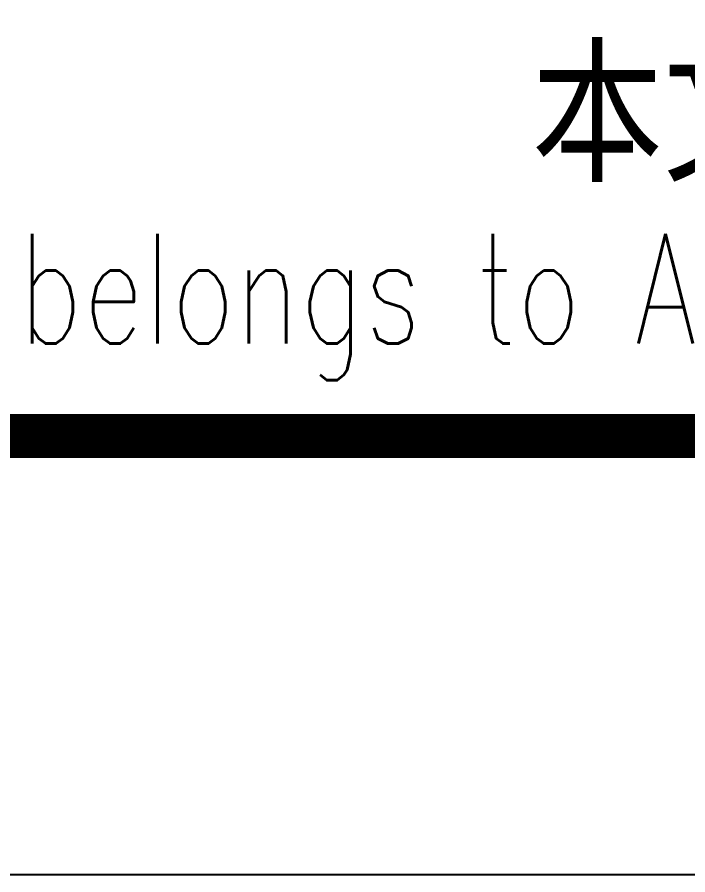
# Model space of a CAD drawing. Extents: x -14715 to 4269, y -24538 to -12228.
# Drawn here: x -13836.2 to -13820.92, y -24537.56 to -24518.02 of the extents above; entities that cross this region are included whole.
import ezdxf
from ezdxf.enums import TextEntityAlignment as Align

# ---------------------------------------------------------------- set-up
doc = ezdxf.new("R2010")
doc.units = 0
doc.header["$LTSCALE"] = 2000
doc.header["$MEASUREMENT"] = 0
doc.layers.get('0').update_dxf_attribs({"linetype": 'CONTINUOUS'})
doc.styles.add('ECEC_TQ', font='txt_l.shx', dxfattribs={"bigfont": 'hztxt_l.shx'})

msp = doc.modelspace()

# ---------------------------------------------------------------- linework, layer by layer
for p, q in [((-13853.843, -24527.563), (-13673.843, -24527.563)), ((-13663.843, -24537.563), (-14715.093, -24537.563))]:
    msp.add_line(p, q)
at = {"color": 0, "const_width": 1}
msp.add_lwpolyline([(-13673.843, -24527.563), (-14690.093, -24527.563), (-14690.093, -23953.563), (-13673.843, -23953.563)], close=True, dxfattribs=at)

# ---------------------------------------------------------------- texts
at = {"style": 'ECEC_TQ'}
msp.add_text('本文件专有权属安徽华东化工医药工程有限责任公司所有,未经许可不得复制或转让给第三方', height=3, dxfattribs=at).set_placement((-13763.843, -24520.563), align=Align.MIDDLE)
at = {"style": 'ECEC_TQ', "width": 0.72}
msp.add_text('The proprietary right of this document belongs to Anhui Huadong Chemical And Medical Engineering  Co.,Ltd.  and any replication or transfer to the 3rd. side is forbidden without its permission. ', height=2.5, dxfattribs=at).set_placement((-13763.843, -24524.563), align=Align.MIDDLE)

doc.saveas('drawing.dxf')
